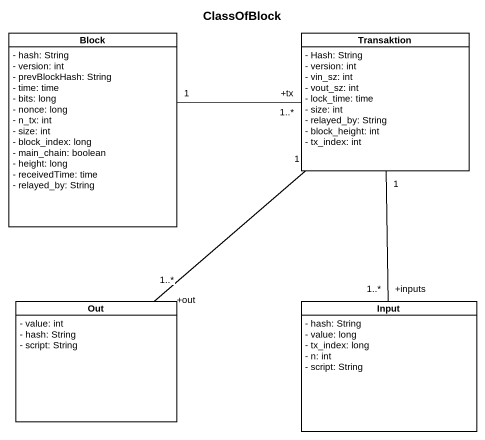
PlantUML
@startuml
title ClassOfBlock
hide circle
hide empty members
skinparam classAttributeIconSize 0
class Block {
  - hash: String
  - version: int
  - prevBlockHash: String
  - time: time
  - bits: long
  - nonce: long
  - n_tx: int
  - size: int
  - block_index: long
  - main_chain: boolean
  - height: long
  - receivedTime: time
  - relayed_by: String
}
class Transaktion {
  - Hash: String
  - version: int
  - vin_sz: int
  - vout_sz: int
  - lock_time: time
  - size: int
  - relayed_by: String
  - block_height: int
  - tx_index: int
}
class Out {
  - value: int
  - hash: String
  - script: String
}
class Input {
  - hash: String
  - value: long
  - tx_index: long
  - n: int
  - script: String
}
Block "1" -right- "+tx\n1..*" Transaktion
Transaktion "1" -- "+out\n1..*" Out
Transaktion "1" -- "+inputs\n1..*" Input
@enduml
